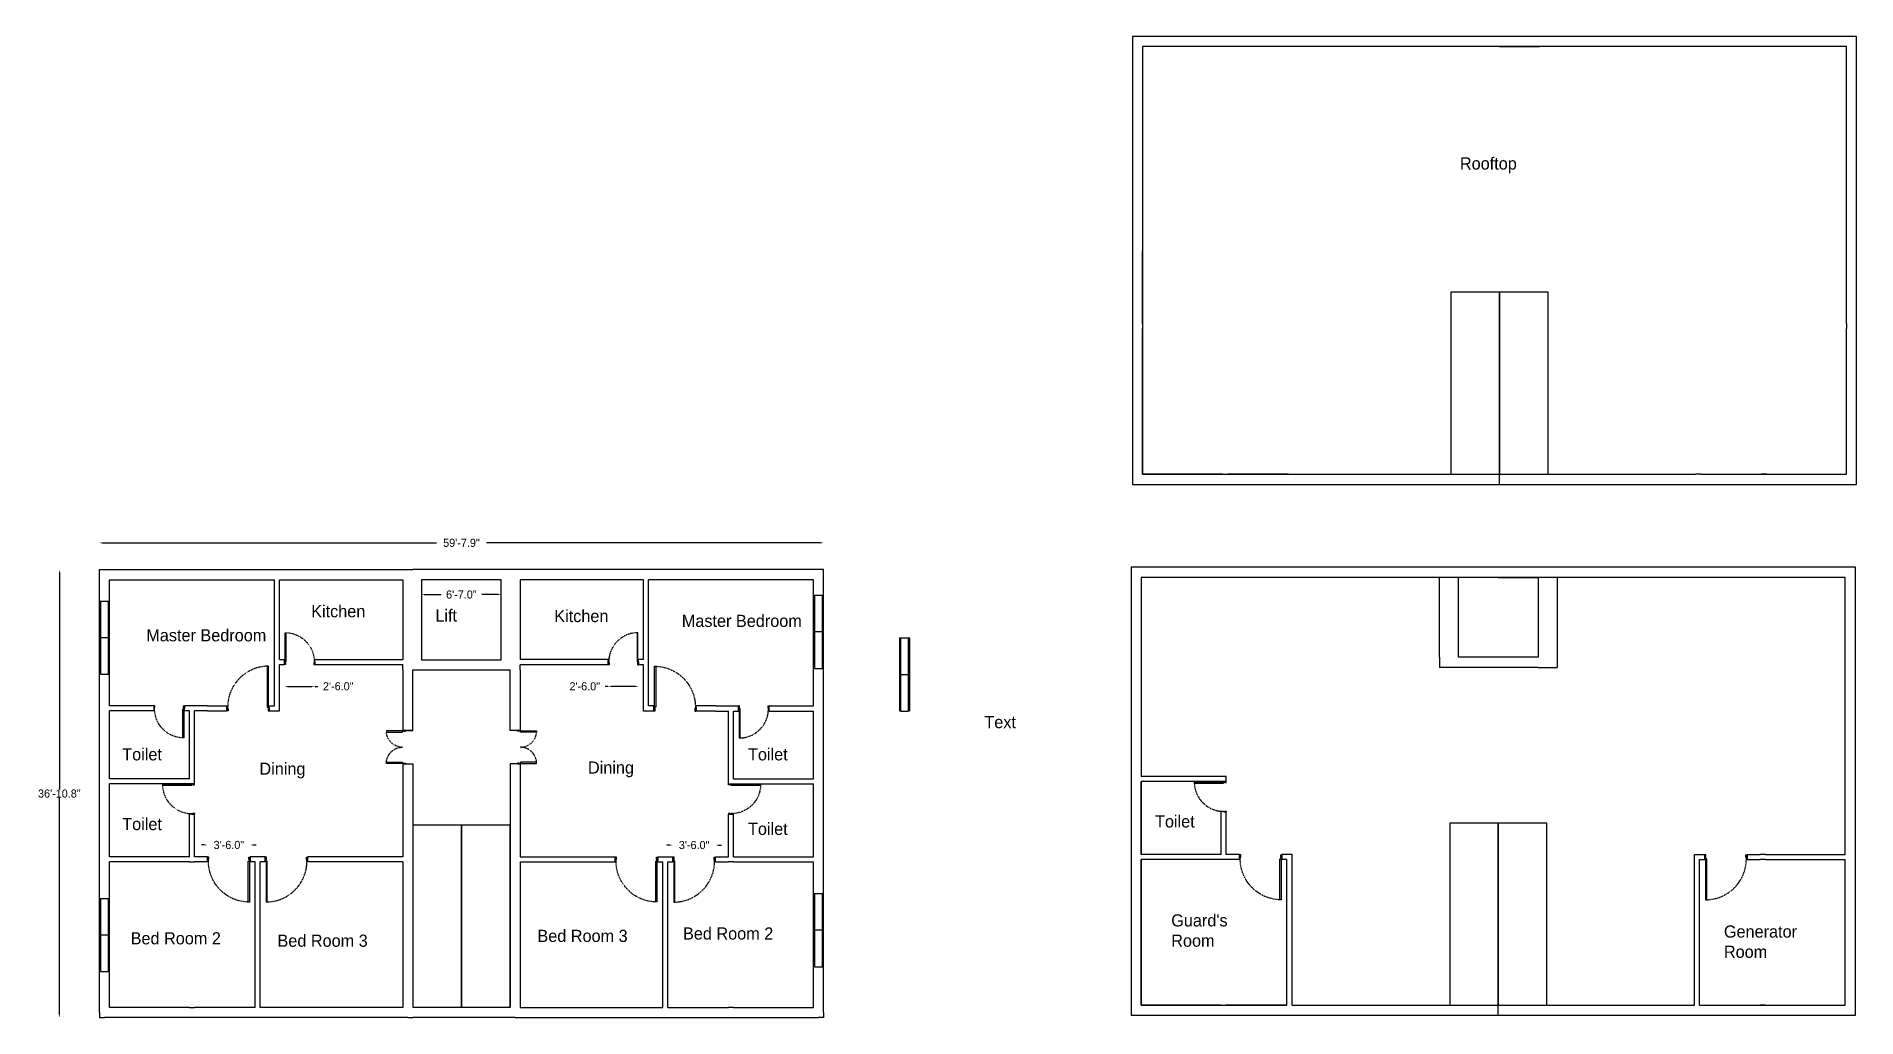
# Model space of a CAD drawing. Header units: inches. Extents: x -389 to 1410, y 40 to 1010.
import ezdxf

# ---------------------------------------------------------------- set-up
doc = ezdxf.new("R2010")
doc.units = ezdxf.units.IN
doc.header["$MEASUREMENT"] = 0
doc.linetypes.add('HIDDEN4', pattern=[0.09375, 0.0625, -0.03125])
for name, color, linetype in [('Doors', 172, 'Continuous'), ('Text', 210, 'Continuous'), ('Windows', 102, 'Continuous')]:
    doc.layers.add(name, color=color, linetype=linetype)
doc.dimstyles.get("Standard").update_dxf_attribs({"dimtxt": 8, "dimasz": 3, "dimexe": 0.18, "dimexo": 0.0625, "dimgap": 0.09, "dimtad": 0, "dimtih": 1, "dimtoh": 1, "dimdec": 1, "dimzin": 0, "dimdsep": 46, "dimlunit": 3, "dimtxsty": 'Standard', "dimcen": 0.09, "dimse1": 1, "dimse2": 1, "dimadec": 0, "dimazin": 0, "dimtfac": 1, "dimtdec": 1, "dimtofl": 0, "dimtmove": 0, "dimatfit": 3, "dimfxl": 1, "dimtolj": 1, "dimtzin": 0, "dimarcsym": 0})

# ---------------------------------------------------------------- blocks, each defined once
blk = doc.blocks.new('*D1')
at = {"color": 0, "lineweight": -2}
for p, q in [((237.2, 210.4), (234.2, 210.4)), ((285.2, 210.4), (288.2, 210.4))]:
    blk.add_line(p, q, dxfattribs=at)
at = {"color": 0}
for points in [[(237.2, 210.9), (237.2, 209.9), (240.2, 210.4)], [(285.2, 210.9), (285.2, 209.9), (282.2, 210.4)]]:
    blk.add_solid(points, dxfattribs=at)
at = {"layer": 'Defpoints', "color": 0}
for p in [(240.2, 210.4), (240.2, 198.9), (282.2, 198.9)]:
    blk.add_point(p, dxfattribs=at)
at = {"color": 0, "insert": (261.2, 210.4), "char_height": 8, "attachment_point": 5}
blk.add_mtext('\\A1;3\'-6.0"', dxfattribs=at)
blk = doc.blocks.new('A$C5D256BD7')
for points in [[(60, 678), (60, 100), (20, 100), (20, 678)], [(1140, 678), (1140, 100), (1180, 100), (1180, 678)], [(6, 10), (0, 10), (0, 90), (6, 90)], [(6, 100), (20, 100), (20, 60), (32, 60), (32, 16), (32, 0), (6, 0)], [(1194, 100), (1180, 100), (1180, 60), (1168, 60), (1168, 16), (1168, 0), (1194, 0)], [(1194, 10), (1200, 10), (1200, 90), (1194, 90)]]:
    blk.add_lwpolyline(points, close=True)
at = {"linetype": 'HIDDEN4'}
for centre, start, end in [((21, 100), 359.93616, 86.09023), ((1179, 100), 93.90977, 180.06384)]:
    blk.add_arc(centre, 579, start, end, dxfattribs=at)
blk = doc.blocks.new('A$C33124527')
for points in [[(1080, 1159), (1047, 1159), (1047, 100), (1080, 100)], [(0, 10), (6, 10), (6, 90), (0, 90)], [(6, 100), (20, 100), (20, 62), (32, 62), (32, 16), (32, 0), (6, 0)], [(1094, 100), (1080, 100), (1080, 62), (1068, 62), (1068, 16), (1068, 0), (1094, 0)], [(1094, 10), (1100, 10), (1100, 90), (1094, 90)]]:
    blk.add_lwpolyline(points, close=True)
at = {"linetype": 'HIDDEN4'}
blk.add_arc((1081, 100), 1060, 91.6414, 179.9839, dxfattribs=at)
blk = doc.blocks.new('*D4')
at = {"color": 0, "lineweight": -2}
for p, q in [((176.2, 367.3), (173.2, 367.3)), ((203.2, 367.3), (179.2, 367.3))]:
    blk.add_line(p, q, dxfattribs=at)
at = {"color": 0}
for points in [[(179.2, 367.8), (179.2, 366.8), (176.2, 367.3)], [(203.2, 367.8), (203.2, 366.8), (206.2, 367.3)]]:
    blk.add_solid(points, dxfattribs=at)
at = {"layer": 'Defpoints', "color": 0}
for p in [(176.2, 388.7), (206.2, 388.7), (176.2, 367.3)]:
    blk.add_point(p, dxfattribs=at)
at = {"color": 0, "insert": (153.1, 367.3), "char_height": 8, "attachment_point": 5}
blk.add_mtext('\\A1;2\'-6.0"', dxfattribs=at)
blk = doc.blocks.new('*D7')
at = {"color": 0, "lineweight": -2}
for p, q in [((-222.7, 210.5), (-225.7, 210.5)), ((-174.7, 210.5), (-171.7, 210.5))]:
    blk.add_line(p, q, dxfattribs=at)
at = {"color": 0}
for points in [[(-222.7, 211), (-222.7, 210), (-219.7, 210.5)], [(-174.7, 211), (-174.7, 210), (-177.7, 210.5)]]:
    blk.add_solid(points, dxfattribs=at)
at = {"layer": 'Defpoints', "color": 0}
for p in [(-219.7, 198.9), (-177.7, 210.5), (-177.7, 198.9)]:
    blk.add_point(p, dxfattribs=at)
at = {"color": 0, "insert": (-198.7, 210.5), "char_height": 8, "attachment_point": 5}
blk.add_mtext('\\A1;3\'-6.0"', dxfattribs=at)
blk = doc.blocks.new('*D8')
at = {"color": 0, "lineweight": -2}
for p, q in [((-140.7, 367.3), (-116.7, 367.3)), ((-113.7, 367.3), (-110.7, 367.3))]:
    blk.add_line(p, q, dxfattribs=at)
at = {"color": 0}
for points in [[(-140.7, 367.8), (-140.7, 366.8), (-143.7, 367.3)], [(-116.7, 367.8), (-116.7, 366.8), (-113.7, 367.3)]]:
    blk.add_solid(points, dxfattribs=at)
at = {"layer": 'Defpoints', "color": 0}
for p in [(-143.7, 388.7), (-113.7, 388.7), (-113.7, 367.3)]:
    blk.add_point(p, dxfattribs=at)
at = {"color": 0, "insert": (-90.6, 367.3), "char_height": 8, "attachment_point": 5}
blk.add_mtext('\\A1;2\'-6.0"', dxfattribs=at)
blk = doc.blocks.new('*D16')
at = {"color": 0, "lineweight": -2}
for p, q in [((-323.7, 509.1), (6.5, 509.1)), ((386.2, 509.1), (56, 509.1))]:
    blk.add_line(p, q, dxfattribs=at)
at = {"color": 0}
for points in [[(-323.7, 509.6), (-323.7, 508.6), (-326.7, 509.1)], [(386.2, 509.6), (386.2, 508.6), (389.2, 509.1)]]:
    blk.add_solid(points, dxfattribs=at)
at = {"layer": 'Defpoints', "color": 0}
for p in [(389.2, 509.1), (-326.7, 482.7), (389.2, 482.7)]:
    blk.add_point(p, dxfattribs=at)
at = {"color": 0, "insert": (31.2, 509.1), "char_height": 8, "attachment_point": 5}
blk.add_mtext('\\A1;59\'-7.9"', dxfattribs=at)
blk = doc.blocks.new('*D17')
at = {"color": 0, "lineweight": -2}
for p, q in [((-366.3, 479.7), (-366.3, 265.4)), ((-366.3, 42.9), (-366.3, 257.2))]:
    blk.add_line(p, q, dxfattribs=at)
at = {"color": 0}
for points in [[(-366.8, 479.7), (-365.8, 479.7), (-366.3, 482.7)], [(-366.8, 42.9), (-365.8, 42.9), (-366.3, 39.9)]]:
    blk.add_solid(points, dxfattribs=at)
at = {"layer": 'Defpoints', "color": 0}
for p in [(-326.7, 482.7), (-366.3, 39.9), (-326.7, 39.9)]:
    blk.add_point(p, dxfattribs=at)
at = {"color": 0, "insert": (-366.3, 261.3), "char_height": 8, "attachment_point": 5}
blk.add_mtext('\\A1;36\'-10.8"', dxfattribs=at)
blk = doc.blocks.new('*D20')
at = {"color": 0, "lineweight": -2}
for p, q in [((-5.4, 458), (11, 458)), ((67.6, 458), (51.2, 458))]:
    blk.add_line(p, q, dxfattribs=at)
at = {"color": 0}
for points in [[(-5.4, 458.5), (-5.4, 457.5), (-8.4, 458)], [(67.6, 458.5), (67.6, 457.5), (70.6, 458)]]:
    blk.add_solid(points, dxfattribs=at)
at = {"layer": 'Defpoints', "color": 0}
for p in [(-8.4, 472.5), (70.6, 472.5), (70.6, 458)]:
    blk.add_point(p, dxfattribs=at)
at = {"color": 0, "insert": (31.1, 458), "char_height": 8, "attachment_point": 5}
blk.add_mtext('\\A1;6\'-7.0"', dxfattribs=at)

msp = doc.modelspace()

# ---------------------------------------------------------------- linework, layer by layer
for p, q in [((1410.32, 1009.72), (694.42, 1009.72)), ((694.42, 1009.72), (694.42, 566.92)), ((1410.32, 566.92), (1410.32, 1009.72)), ((1017.84, 999.72), (1017.84, 999.72)), ((1057.34, 999.72), (1096.84, 999.72)), ((704.42, 802.92), (704.42, 797.92)), ((704.42, 725.92), (704.42, 797.92)), ((1057.34, 566.92), (1057.34, 756.92)), ((704.42, 725.92), (704.42, 720.92)), ((704.42, 576.92), (704.42, 720.92)), ((1400.32, 725.92), (1400.32, 720.92)), ((1400.32, 576.92), (1400.32, 720.92)), ((783.42, 576.92), (704.42, 576.92)), ((783.42, 576.92), (788.42, 576.92)), ((848.42, 576.92), (788.42, 576.92)), ((848.42, 576.92), (853.42, 576.92)), ((1256.32, 576.92), (1251.32, 576.92)), ((1256.32, 576.92), (1316.32, 576.92)), ((1321.32, 576.92), (1316.32, 576.92)), ((1321.32, 576.92), (1400.32, 576.92)), ((694.42, 566.92), (1410.32, 566.92)), ((-326.72, 477.74), (-326.72, 482.74)), ((-326.72, 482.74), (-321.72, 482.74)), ((-326.72, 44.93), (-326.72, 477.74)), ((-321.72, 482.74), (-21.72, 482.74)), ((-316.72, 347.93), (-316.72, 472.74)), ((-316.72, 472.74), (-153.72, 472.74)), ((-153.72, 347.93), (-153.72, 472.74)), ((-148.72, 393.74), (-148.72, 472.74)), ((-148.72, 472.74), (-26.72, 472.74)), ((-26.72, 472.74), (-26.72, 393.74)), ((-21.72, 482.74), (-16.72, 482.74)), ((79.22, 482.7), (-16.72, 482.7)), ((84.22, 482.7), (79.22, 482.7)), ((384.22, 482.7), (84.22, 482.7)), ((89.22, 472.7), (89.22, 393.7)), ((211.22, 472.7), (89.22, 472.7)), ((211.22, 393.7), (211.22, 472.7)), ((379.22, 472.7), (216.22, 472.7)), ((216.22, 347.88), (216.22, 472.7)), ((379.22, 347.88), (379.22, 472.7)), ((389.22, 482.7), (384.22, 482.7)), ((389.22, 477.7), (389.22, 482.7)), ((389.22, 44.88), (389.22, 477.7)), ((1409.14, 484.98), (693.24, 484.98)), ((693.24, 484.98), (693.24, 42.18)), ((998.06, 395.98), (998.06, 474.98)), ((1016.66, 395.98), (1016.66, 474.98)), ((1016.66, 474.98), (1016.66, 474.98)), ((1056.16, 474.98), (1095.66, 474.98)), ((1095.66, 474.98), (1095.66, 395.98)), ((1114.26, 474.98), (1114.26, 395.98)), ((1409.14, 42.18), (1409.14, 484.98)), ((998.06, 395.98), (998.06, 385.98)), ((1095.66, 395.98), (1016.66, 395.98)), ((1114.26, 395.98), (1114.26, 385.98)), ((-148.72, 393.74), (-143.72, 393.74)), ((-148.72, 342.93), (-148.72, 388.74)), ((-148.72, 388.74), (-143.72, 388.74)), ((-143.72, 388.74), (-143.72, 393.74)), ((-113.72, 388.74), (-113.72, 393.74)), ((-113.72, 393.74), (-26.72, 393.74)), ((-113.72, 388.74), (-74.72, 388.74)), ((-74.72, 388.74), (-69.72, 388.74)), ((-69.72, 388.74), (-26.72, 388.74)), ((-26.72, 383.74), (-26.72, 388.74)), ((-26.72, 383.74), (-26.72, 323.72)), ((-16.72, 383.74), (79.22, 383.7)), ((-16.72, 323.72), (-16.72, 383.74)), ((79.22, 323.72), (79.22, 383.7)), ((176.22, 393.7), (89.22, 393.7)), ((132.22, 388.7), (89.22, 388.7)), ((89.22, 383.7), (89.22, 388.7)), ((89.22, 383.7), (89.22, 323.72)), ((137.22, 388.7), (132.22, 388.7)), ((176.22, 388.7), (137.22, 388.7)), ((176.22, 388.7), (176.22, 393.7)), ((211.22, 393.7), (206.22, 393.7)), ((206.22, 388.7), (206.22, 393.7)), ((211.22, 388.7), (206.22, 388.7)), ((211.22, 342.88), (211.22, 388.7)), ((1016.66, 385.98), (998.06, 385.98)), ((1095.66, 385.98), (1016.66, 385.98)), ((1095.66, 385.98), (1114.26, 385.98)), ((-272.72, 347.93), (-316.72, 347.93)), ((-272.72, 342.93), (-316.72, 342.93)), ((-316.72, 275.93), (-316.72, 342.93)), ((-272.72, 342.93), (-272.72, 347.93)), ((-219.72, 347.93), (-242.72, 347.93)), ((-242.72, 342.93), (-242.72, 347.93)), ((-237.72, 342.93), (-242.72, 342.93)), ((-237.72, 275.93), (-237.72, 342.93)), ((-219.72, 342.93), (-232.72, 342.93)), ((-232.72, 270.93), (-232.72, 342.93)), ((-219.72, 347.93), (-200.72, 347.93)), ((-219.72, 342.93), (-200.72, 342.93)), ((-200.72, 342.93), (-200.72, 347.93)), ((-158.72, 342.93), (-158.72, 347.93)), ((-158.72, 347.93), (-153.72, 347.93)), ((-158.72, 342.93), (-148.72, 342.93)), ((221.22, 342.88), (211.22, 342.88)), ((221.22, 347.88), (216.22, 347.88)), ((221.22, 342.88), (221.22, 347.88)), ((282.22, 347.88), (263.22, 347.88)), ((263.22, 342.88), (263.22, 347.88)), ((282.22, 342.88), (263.22, 342.88)), ((282.22, 347.88), (305.22, 347.88)), ((282.22, 342.88), (295.22, 342.88)), ((295.22, 270.88), (295.22, 342.88)), ((300.22, 275.88), (300.22, 342.88)), ((300.22, 342.88), (305.22, 342.88)), ((305.22, 342.88), (305.22, 347.88)), ((335.22, 347.88), (379.22, 347.88)), ((335.22, 342.88), (335.22, 347.88)), ((335.22, 342.88), (379.22, 342.88)), ((379.22, 275.88), (379.22, 342.88)), ((-16.72, 323.72), (-26.72, 323.72)), ((-26.72, 323.72), (-16.72, 323.72)), ((89.22, 323.72), (79.22, 323.72)), ((89.22, 323.72), (79.22, 323.72)), ((-26.72, 290.55), (-26.72, 198.93)), ((-26.72, 290.55), (-16.72, 290.55)), ((-16.72, 290.55), (-16.72, 50.24)), ((79.22, 290.55), (79.22, 50.19)), ((89.22, 290.55), (79.22, 290.55)), ((89.22, 290.55), (89.22, 198.88)), ((-237.72, 275.93), (-316.72, 275.93)), ((-232.72, 270.93), (-316.72, 270.93)), ((-316.72, 198.93), (-316.72, 270.93)), ((295.22, 270.88), (379.22, 270.88)), ((300.22, 275.88), (379.22, 275.88)), ((379.22, 198.88), (379.22, 270.88)), ((782.24, 278.18), (703.24, 278.18)), ((787.24, 273.18), (703.24, 273.18)), ((703.24, 201.18), (703.24, 273.18)), ((787.24, 278.18), (782.24, 278.18)), ((787.24, 273.18), (787.24, 278.18)), ((-232.72, 240.93), (-237.72, 240.93)), ((-237.72, 198.93), (-237.72, 240.93)), ((-232.72, 198.93), (-232.72, 240.93)), ((295.22, 240.88), (300.22, 240.88)), ((295.22, 198.88), (295.22, 240.88)), ((300.22, 198.88), (300.22, 240.88)), ((782.24, 201.18), (782.24, 243.18)), ((787.24, 201.18), (787.24, 243.18)), ((1056.16, 42.18), (1056.16, 232.18)), ((-237.72, 198.93), (-316.72, 198.93)), ((-237.72, 198.93), (-316.72, 198.93)), ((-219.72, 198.93), (-232.72, 198.93)), ((-219.72, 198.93), (-232.72, 198.93)), ((-219.72, 193.93), (-219.72, 198.93)), ((-162.72, 198.93), (-177.72, 198.93)), ((-177.72, 193.93), (-177.72, 198.93)), ((-162.72, 193.93), (-162.72, 198.93)), ((-26.72, 198.93), (-120.72, 198.93)), ((-120.72, 193.93), (-120.72, 198.93)), ((89.22, 198.88), (183.22, 198.88)), ((183.22, 193.88), (183.22, 198.88)), ((225.22, 193.88), (225.22, 198.88)), ((225.22, 198.88), (240.22, 198.88)), ((240.22, 193.88), (240.22, 198.88)), ((282.22, 198.88), (295.22, 198.88)), ((282.22, 193.88), (282.22, 198.88)), ((282.22, 198.88), (295.22, 198.88)), ((300.22, 198.88), (379.22, 198.88)), ((300.22, 198.88), (379.22, 198.88)), ((782.24, 201.18), (703.24, 201.18)), ((800.24, 201.18), (787.24, 201.18)), ((852.24, 201.18), (842.24, 201.18)), ((842.24, 196.18), (842.24, 201.18)), ((852.24, 196.18), (852.24, 201.18)), ((1250.14, 201.18), (1260.14, 201.18)), ((1250.14, 196.18), (1250.14, 201.18)), ((1260.14, 196.18), (1260.14, 201.18)), ((1302.14, 201.18), (1315.14, 201.18)), ((1302.14, 201.18), (1302.14, 196.18)), ((1320.14, 201.18), (1315.14, 201.18)), ((1320.14, 201.18), (1399.14, 201.18)), ((-237.72, 193.93), (-316.72, 193.93)), ((-316.72, 49.93), (-316.72, 193.93)), ((-237.72, 193.93), (-232.72, 193.93)), ((-219.72, 193.93), (-232.72, 193.93)), ((-172.72, 193.93), (-177.72, 193.93)), ((-172.72, 49.93), (-172.72, 193.93)), ((-162.72, 193.93), (-167.72, 193.93)), ((-167.72, 49.93), (-167.72, 193.93)), ((-26.72, 193.93), (-120.72, 193.93)), ((-26.72, 193.93), (-26.72, 49.93)), ((89.22, 193.88), (183.22, 193.88)), ((89.22, 193.88), (89.22, 49.88)), ((225.22, 193.88), (230.22, 193.88)), ((230.22, 49.88), (230.22, 193.88)), ((235.22, 49.88), (235.22, 193.88)), ((235.22, 193.88), (240.22, 193.88)), ((282.22, 193.88), (295.22, 193.88)), ((300.22, 193.88), (295.22, 193.88)), ((300.22, 193.88), (379.22, 193.88)), ((379.22, 49.88), (379.22, 193.88)), ((782.24, 196.18), (703.24, 196.18)), ((703.24, 52.18), (703.24, 196.18)), ((787.24, 196.18), (782.24, 196.18)), ((800.24, 196.18), (787.24, 196.18)), ((847.24, 196.18), (842.24, 196.18)), ((847.24, 52.18), (847.24, 196.18)), ((852.24, 52.18), (852.24, 196.18)), ((1250.14, 52.18), (1250.14, 196.18)), ((1255.14, 196.18), (1260.14, 196.18)), ((1255.14, 52.18), (1255.14, 196.18)), ((1302.14, 196.18), (1315.14, 196.18)), ((1320.14, 196.18), (1315.14, 196.18)), ((1320.14, 196.18), (1399.14, 196.18)), ((1399.14, 52.18), (1399.14, 196.18)), ((-326.72, 44.93), (-326.72, 39.93)), ((-326.72, 39.93), (-321.72, 39.93)), ((-21.72, 39.93), (-321.72, 39.93)), ((-237.72, 49.93), (-316.72, 49.93)), ((-237.72, 49.93), (-232.72, 49.93)), ((-172.72, 49.93), (-232.72, 49.93)), ((-26.72, 49.93), (-167.72, 49.93)), ((-21.72, 39.93), (-16.72, 39.93)), ((79.22, 39.88), (-16.72, 39.93)), ((84.22, 39.88), (79.22, 39.88)), ((84.22, 39.88), (384.22, 39.88)), ((89.22, 49.88), (230.22, 49.88)), ((235.22, 49.88), (295.22, 49.88)), ((300.22, 49.88), (295.22, 49.88)), ((300.22, 49.88), (379.22, 49.88)), ((389.22, 39.88), (384.22, 39.88)), ((389.22, 44.88), (389.22, 39.88)), ((693.24, 42.18), (1409.14, 42.18)), ((782.24, 52.18), (703.24, 52.18)), ((782.24, 52.18), (787.24, 52.18)), ((847.24, 52.18), (787.24, 52.18)), ((1255.14, 52.18), (1315.14, 52.18)), ((1320.14, 52.18), (1315.14, 52.18)), ((1320.14, 52.18), (1399.14, 52.18))]:
    msp.add_line(p, q)
for points in [[(1400.32, 725.92), (1400.32, 999.72), (704.42, 999.72), (704.42, 802.92)], [(704.42, 797.92), (704.42, 725.92)], [(704.42, 720.92), (704.42, 576.92), (848.42, 576.92)], [(1256.32, 576.92), (1400.32, 576.92), (1400.32, 720.92)], [(853.42, 576.92), (1251.32, 576.92)], [(1399.14, 201.18), (1399.14, 474.98), (703.24, 474.98), (703.24, 278.18)], [(703.24, 273.18), (703.24, 201.18)], [(703.24, 196.18), (703.24, 52.18), (847.24, 52.18)], [(1255.14, 52.18), (1399.14, 52.18), (1399.14, 196.18)], [(852.24, 52.18), (1250.14, 52.18)]]:
    msp.add_lwpolyline(points)
for points in [[(1009.34, 576.92), (1057.34, 576.92), (1057.34, 756.92), (1009.34, 756.92)], [(1057.28, 576.88), (1105.28, 576.88), (1105.28, 756.88), (1057.28, 756.88)], [(-8.39, 393.46), (70.61, 393.46), (70.61, 472.46), (-8.39, 472.46)], [(-16.72, 50.24), (31.28, 50.24), (31.28, 230.24), (-16.72, 230.24)], [(31.22, 50.19), (79.22, 50.19), (79.22, 230.19), (31.22, 230.19)], [(1008.16, 52.18), (1056.16, 52.18), (1056.16, 232.18), (1008.16, 232.18)], [(1056.1, 52.14), (1104.1, 52.14), (1104.1, 232.14), (1056.1, 232.14)]]:
    msp.add_lwpolyline(points, close=True)
at = {"layer": 'Windows'}
for p, q in [((-326.69, 451.18), (-326.69, 379.18)), ((-316.69, 451.18), (-326.69, 451.18)), ((-325.69, 451.18), (-325.69, 379.18)), ((-317.69, 379.18), (-317.69, 451.18)), ((-316.69, 379.18), (-316.69, 451.18)), ((379.16, 457.04), (379.16, 385.04)), ((389.16, 457.04), (379.16, 457.04)), ((380.16, 457.04), (380.16, 385.04)), ((388.16, 385.04), (388.16, 457.04)), ((389.16, 385.04), (389.16, 457.04)), ((-316.69, 415.18), (-326.69, 415.18)), ((389.16, 421.04), (379.16, 421.04)), ((464.27, 414.79), (464.27, 342.79)), ((474.27, 414.79), (464.27, 414.79)), ((465.27, 414.79), (465.27, 342.79)), ((473.27, 342.79), (473.27, 414.79)), ((474.27, 342.79), (474.27, 414.79)), ((-325.69, 379.18), (-317.69, 379.18)), ((380.16, 385.04), (388.16, 385.04)), ((474.27, 378.79), (464.27, 378.79)), ((465.27, 342.79), (473.27, 342.79)), ((379.22, 162.19), (379.22, 90.19)), ((389.22, 162.19), (379.22, 162.19)), ((380.22, 162.19), (380.22, 90.19)), ((388.22, 90.19), (388.22, 162.19)), ((389.22, 90.19), (389.22, 162.19)), ((-326.76, 157.32), (-326.76, 85.32)), ((-316.76, 157.32), (-326.76, 157.32)), ((-325.76, 157.32), (-325.76, 85.32)), ((-317.76, 85.32), (-317.76, 157.32)), ((-316.76, 85.32), (-316.76, 157.32)), ((389.22, 126.19), (379.22, 126.19)), ((-316.76, 121.32), (-326.76, 121.32)), ((380.22, 90.19), (388.22, 90.19)), ((-325.76, 85.32), (-317.76, 85.32))]:
    msp.add_line(p, q, dxfattribs=at)

# ---------------------------------------------------------------- block references
at = {"layer": 'Doors'}
for p, xscale, yscale, zscale in [((-113.72, 388.74), -0.02727272727270247, 0.02727272727275931, 0.02727272727275204), ((176.22, 388.7), 0.02727272727270247, 0.02727272727275931, 0.02727272727275204), ((-200.72, 342.93), 0.03818181818178346, 0.0381818181818403, 0.03818181818181818), ((263.22, 342.88), -0.03818181818178346, 0.0381818181818403, 0.03818181818181818)]:
    msp.add_blockref('A$C33124527', p, dxfattribs=dict(at, xscale=xscale, yscale=yscale, zscale=zscale))
for name, p, xscale, yscale, zscale, rotation in [('A$C33124527', (-272.72, 347.93), -0.02727272727270247, 0.02727272727275931, 0.02727272727275204, 180), ('A$C33124527', (335.22, 347.88), 0.02727272727270247, 0.02727272727275931, 0.02727272727275204, 180), ('A$C5D256BD7', (-24.23, 323.72), -0.02763909843673673, 0.02763909843673673, 0.02763909843675044, 90), ('A$C5D256BD7', (86.73, 323.72), 0.02763909843673673, 0.02763909843673673, 0.02763909843675044, 270), ('A$C33124527', (-232.72, 240.93), 0.02727272727275931, 0.02727272727275931, 0.02727272727275208, 90), ('A$C33124527', (295.22, 240.88), -0.02727272727275931, 0.02727272727275931, 0.02727272727275208, 270), ('A$C33124527', (787.24, 243.18), 0.02727272727275931, 0.02727272727275931, 0.02727272727275208, 90), ('A$C33124527', (-219.72, 198.35), -0.03818181818178346, 0.0381818181818403, 0.03818181818181818, 180), ('A$C33124527', (-120.72, 198.46), 0.03818181818178346, 0.0381818181818403, 0.03818181818181818, 180), ('A$C33124527', (183.22, 198.42), -0.03818181818178346, 0.0381818181818403, 0.03818181818181818, 180), ('A$C33124527', (282.22, 198.31), 0.03818181818178346, 0.0381818181818403, 0.03818181818181818, 180), ('A$C33124527', (800.24, 200.61), -0.03818181818178346, 0.0381818181818403, 0.03818181818181818, 180), ('A$C33124527', (1302.14, 200.61), 0.03818181818178346, 0.0381818181818403, 0.03818181818181818, 180)]:
    msp.add_blockref(name, p, dxfattribs=dict(at, xscale=xscale, yscale=yscale, zscale=zscale, rotation=rotation))

# ---------------------------------------------------------------- texts
at = {"layer": 'Text', "char_height": 12, "attachment_point": 1}
for s, insert, width in [('Rooftop', (1018.2, 890.12), 135.6892), ('Kitchen', (-117.35, 447.54), 50.521), ('Lift', (5.39, 443.36), 50.521), ('Kitchen', (122.95, 442.79), 50.521), ('Master Bedroom', (249.04, 438.03), 121.8974), ('Master Bedroom', (-280.33, 423.77), 121.8974), ('Text', (548.11, 337.96), 50.521), ('Toilet', (-304.12, 306.11), 50.521), ('Toilet', (314.47, 306.11), 50.521), ('Dining', (-168.51, 291.85), 121.8974), ('Dining', (156.26, 293.04), 121.8974), ('Toilet', (-304.12, 237.18), 50.521), ('Toilet', (716.81, 239.78), 62.2585), ('Toilet', (314.47, 232.42), 50.521), ('Bed Room 3', (106.29, 126.65), 121.8974), ('Bed Room 2', (250.23, 129.02), 121.8974), ("Guard's\\PRoom", (732.83, 141.96), 50.521), ('Generator Room', (1279.17, 130.93), 50.521), ('Bed Room 2', (-295.8, 124.27), 121.8974), ('Bed Room 3', (-150.66, 121.89), 121.8974)]:
    msp.add_mtext(s, dxfattribs=dict(at, insert=insert, width=width))

# ---------------------------------------------------------------- dimensions: what is measured, and where the dimension line sits
for base, p1, p2, picture, middle in [((389.22, 509.07), (-326.72, 482.74), (389.22, 482.7), '*D16', (31.25, 509.07)), ((70.61, 458.01), (-8.39, 472.46), (70.61, 472.46), '*D20', (31.11, 458.01)), ((176.22, 367.28), (206.22, 388.7), (176.22, 388.7), '*D4', (153.13, 367.28)), ((240.22, 210.44), (282.22, 198.88), (240.22, 198.88), '*D1', (261.22, 210.44))]:
    dim = msp.add_linear_dim(base=base, p1=p1, p2=p2, dimstyle='Standard')
    dim.commit()
    dim.dimension.update_dxf_attribs({"geometry": picture, "text_midpoint": middle})
for base, p1, p2, angle, picture, middle in [((-366.31, 39.93), (-326.72, 482.74), (-326.72, 39.93), 90, '*D17', (-366.31, 261.33)), ((-113.72, 367.32), (-143.72, 388.74), (-113.72, 388.74), 180, '*D8', (-90.63, 367.32)), ((-177.72, 210.48), (-219.72, 198.93), (-177.72, 198.93), 180, '*D7', (-198.72, 210.48))]:
    dim = msp.add_linear_dim(base=base, p1=p1, p2=p2, angle=angle, dimstyle='Standard')
    dim.commit()
    dim.dimension.update_dxf_attribs({"geometry": picture, "text_midpoint": middle})

doc.saveas('drawing.dxf')
